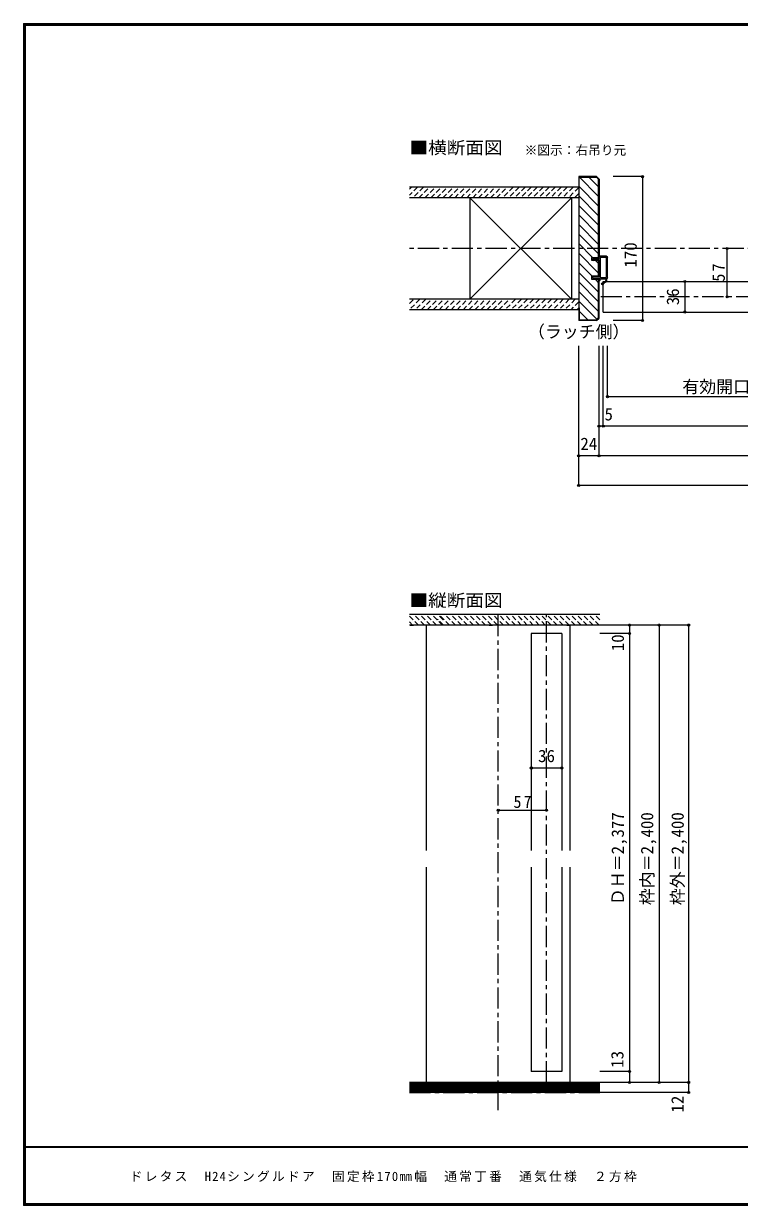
# Model space of a CAD drawing. Units: millimetres at full size, sheet at 1:5. Extents: x -973 to 977, y -718 to 696.
# Drawn here: x -973 to -127, y -701 to 696 of the extents above; entities that cross this region are included whole.
import ezdxf
from ezdxf.enums import TextEntityAlignment as Align

# ---------------------------------------------------------------- set-up
doc = ezdxf.new("R2010")
doc.units = ezdxf.units.MM
doc.header["$LTSCALE"] = 5
doc.header["$PDMODE"] = 32
doc.header["$PDSIZE"] = 2.5
doc.linetypes.add('CHAIN1', pattern=[8, 5, -1, 1, -1])
doc.linetypes.add('DASHED1', pattern=[1.8, 1.2, -0.6])
for name, color, linetype in [('0-0_補助線', 7, 'Continuous'), ('0-1_通り芯', 4, 'CHAIN1'), ('0-3_仕上げ', 7, 'Continuous'), ('0-4_枠', 3, 'Continuous'), ('0-6_扉', 6, 'Continuous'), ('0-A_文字', 3, 'Continuous'), ('0-B_寸法', 4, 'Continuous'), ('0-C_ハッチ', 4, 'DASHED1'), ('F-1_枠', 6, 'Continuous'), ('F-A_文字', 7, 'Continuous')]:
    doc.layers.add(name, color=color, linetype=linetype)
doc.styles.add('ＭＳ ゴシック', font='')
doc.styles.get('ＭＳ ゴシック').set_extended_font_data('MS Gothic')

# ---------------------------------------------------------------- blocks, each defined once
blk = doc.blocks.new('2')
at = {"layer": '0-0_補助線'}
for p, q in [((-9.846, -9.622), (-9.846, 15.078)), ((-8.846, 16.078), (0.354, 16.078)), ((-8.846, 15.878), (0.637, 15.878)), ((-8.446, 14.378), (-8.446, -8.922)), ((-8.146, 14.678), (-1.546, 14.678)), ((-1.246, 14.378), (-1.246, -8.922)), ((0.154, 11.653), (2.154, 11.653)), ((0.154, 11.653), (0.154, -8.497)), ((2.154, 10.953), (2.154, 11.653)), ((3.154, 11.653), (2.512, 10.83)), ((3.154, 11.653), (6.154, 11.653)), ((4.154, 13.753), (4.154, 13.053)), ((5.154, 13.053), (4.512, 13.876)), ((7.154, 13.053), (5.154, 13.053)), ((6.154, 10.953), (6.154, 11.653)), ((7.558, 12.258), (6.516, 10.835)), ((-1.48, -10.622), (-8.846, -10.622)), ((-1.546, -9.222), (-8.146, -9.222)), ((-1.189, -10.85), (-0.732, -12.694)), ((0.354, -12.922), (-0.441, -12.922)), ((0.154, -8.497), (2.154, -8.497)), ((4.154, -9.897), (0.154, -9.897)), ((0.154, -9.897), (0.154, -10.622)), ((0.154, -10.622), (0.645, -12.548)), ((2.154, -7.797), (2.154, -8.497)), ((3.154, -8.497), (2.512, -7.674)), ((3.154, -8.497), (6.154, -8.497)), ((4.154, -10.597), (4.154, -9.897)), ((5.154, -9.897), (4.512, -10.72)), ((7.154, -9.897), (5.154, -9.897)), ((6.154, -7.797), (6.154, -8.497)), ((7.558, -9.101), (6.516, -7.679))]:
    blk.add_line(p, q, dxfattribs=at)
for points in [[(-9.646, 15.078), (-9.646, -9.622), (-9.846, -9.622)], [(4.154, 13.053), (0.154, 13.053), (0.649, 15.723)]]:
    blk.add_lwpolyline(points, dxfattribs=at)
for centre, radius, start, end in [((-8.846, 15.078), 1, 90, 180), ((-8.846, 15.078), 0.8, 90, 180), ((-8.146, 14.378), 0.3, 90, 180), ((-1.546, 14.378), 0.3, 0, 90), ((0.354, 15.778), 0.3, 349.49875, 90), ((2.354, 10.953), 0.2, 180, 322.03043), ((4.354, 13.753), 0.2, 37.96957, 180), ((6.354, 10.953), 0.2, 180, 323.78053), ((7.154, 12.553), 0.5, 323.78053, 90), ((-8.846, -9.622), 1, 180, 270), ((-2.846, -10.72), 6, 179.06153, 259.29815), ((-8.146, -8.922), 0.3, 180, 270), ((-2.846, -10.72), 5.3, 178.93757, 259.29815), ((-1.546, -8.922), 0.3, 270, 0), ((-1.48, -10.922), 0.3, 13.9282, 90), ((-0.441, -12.622), 0.3, 193.9282, 270), ((0.354, -12.622), 0.3, 270, 14.29438), ((2.354, -7.797), 0.2, 37.96957, 180), ((4.354, -10.597), 0.2, 180, 322.03043), ((6.354, -7.797), 0.2, 36.21947, 180), ((7.154, -9.397), 0.5, 270, 36.21947), ((-3.896, -16.272), 0.35, 259.29815, 79.29815)]:
    blk.add_arc(centre, radius, start, end, dxfattribs=at)
blk.add_point((-3.896, -16.622), dxfattribs=at)

msp = doc.modelspace()

# ---------------------------------------------------------------- linework, layer by layer
at = {"layer": '0-1_通り芯'}
for p, q in [((517.653, 430), (-517.347, 430)), ((293.653, 373), (-293.347, 373)), ((-412.347, -588.252), (-412.347, -2.5)), ((-355.347, -555.5), (-355.347, -2.5)), ((-517.347, -567.5), (-292.347, -567.5))]:
    msp.add_line(p, q, dxfattribs=at)
at = {"layer": '0-3_仕上げ', "color": 2}
for p, q in [((-317.347, 502.5), (-517.347, 502.5)), ((-317.347, 490), (-517.347, 490)), ((-317.347, 370), (-517.347, 370)), ((-317.347, 357.5), (-517.347, 357.5)), ((-292.347, -555.5), (-517.347, -555.5)), ((-292.347, -567.5), (-517.347, -567.5))]:
    msp.add_line(p, q, dxfattribs=at)
at = {"layer": '0-3_仕上げ', "color": 3}
for p, q in [((-445.847, 490), (-445.847, 370)), ((-325.847, 490), (-325.847, 370))]:
    msp.add_line(p, q, dxfattribs=at)
at = {"layer": '0-3_仕上げ'}
for p, q in [((-325.847, 370), (-445.847, 490)), ((-445.847, 370), (-325.847, 490)), ((-292.347, -557), (-517.347, -557)), ((-292.347, -558.5), (-517.347, -558.5)), ((-292.347, -560), (-517.347, -560)), ((-292.347, -561.5), (-517.347, -561.5)), ((-292.347, -563), (-517.347, -563)), ((-292.347, -564.5), (-517.347, -564.5)), ((-292.347, -566), (-517.347, -566))]:
    msp.add_line(p, q, dxfattribs=at)
at = {"layer": '0-4_枠'}
for p, q in [((-317.347, 515), (-317.347, 345)), ((-296.175, 515), (-317.347, 515)), ((-296.383, 514.5), (-293.847, 511.964)), ((-296.175, 515), (-293.347, 512.172)), ((-293.847, 419.5), (-293.847, 511.964)), ((-293.347, 512.172), (-293.347, 419.5)), ((-316.847, 500), (-317.347, 500)), ((-293.347, 415.8), (-301.847, 415.8)), ((-293.847, 397.2), (-293.847, 415.8)), ((-293.347, 397.2), (-293.347, 415.8)), ((-301.847, 393.5), (-301.847, 397.2)), ((-293.347, 397.2), (-301.847, 397.2)), ((-293.347, 393.5), (-301.847, 393.5)), ((-293.847, 348.036), (-293.847, 393.5)), ((-293.347, 347.828), (-293.347, 393.5)), ((-316.847, 360), (-317.347, 360)), ((-316.847, 360), (-316.847, 345.5)), ((-296.175, 345), (-317.347, 345)), ((-296.382, 345.5), (-316.847, 345.5)), ((-296.382, 345.5), (-293.847, 348.036)), ((-296.175, 345), (-293.347, 347.828))]:
    msp.add_line(p, q, dxfattribs=at)
at = {"layer": '0-4_枠', "color": 4}
for p, q in [((-497.347, -281.25), (-497.347, -15)), ((-327.347, -281.25), (-327.347, -15)), ((-497.347, -555.5), (-497.347, -301.25)), ((-327.347, -555.5), (-327.347, -301.25))]:
    msp.add_line(p, q, dxfattribs=at)
at = {"layer": '0-4_枠'}
for points in [[(-316.847, 500), (-316.847, 514.5), (-296.383, 514.5)], [(-301.847, 415.8), (-301.847, 419.5), (-293.347, 419.5)]]:
    msp.add_lwpolyline(points, dxfattribs=at)
at = {"layer": '0-6_扉'}
for p, q in [((-288.347, 391), (-8.347, 391)), ((-288.347, 355), (-288.347, 391)), ((-288.347, 355), (-8.347, 355)), ((-373.347, -25), (-373.347, -281.25)), ((-337.347, -25), (-337.347, -281.25)), ((-373.347, -301.25), (-373.347, -542.5)), ((-337.347, -301.25), (-337.347, -542.5)), ((-337.347, -542.5), (-373.347, -542.5))]:
    msp.add_line(p, q, dxfattribs=at)
at = {"layer": '0-B_寸法'}
for p, q in [((-241.925, 515), (-276.447, 515)), ((-241.925, 515), (-241.925, 345)), ((-141.925, 373), (-141.925, 430)), ((-191.925, 391), (-191.925, 355)), ((-241.925, 345), (-276.447, 345)), ((-317.347, 150), (-317.347, 315)), ((-293.347, 185), (-293.347, 315)), ((-288.347, 220), (-288.347, 315)), ((-283.347, 255), (-283.347, 315)), ((-283.347, 255), (233.658, 255)), ((293.653, 220), (-293.347, 220)), ((317.653, 185), (-317.347, 185)), ((317.653, 150), (-317.347, 150)), ((-516.448, -15), (-512.448, -15)), ((-478.347, -15), (-482.347, -15)), ((-423.271, -15), (-419.271, -15)), ((-331.347, -15), (-327.347, -15)), ((-187.49, -15), (-292.347, -15)), ((-257.347, -25), (-292.347, -25)), ((-257.347, -15), (-257.347, -555.5)), ((-222.347, -15), (-257.347, -15)), ((-222.347, -15), (-222.347, -555.5)), ((-187.49, -15), (-187.49, -567.5)), ((-373.347, -183.881), (-337.347, -183.881)), ((-412.347, -233.881), (-355.347, -233.881)), ((-257.347, -542.5), (-292.347, -542.5)), ((-187.49, -555.5), (-292.347, -555.5)), ((-187.49, -567.5), (-292.347, -567.5))]:
    msp.add_line(p, q, dxfattribs=at)
at = {"layer": '0-B_寸法', "color": 2}
for p, q in [((-292.347, -2.5), (-517.347, -2.5)), ((-292.347, -15), (-517.347, -15))]:
    msp.add_line(p, q, dxfattribs=at)
at = {"layer": '0-B_寸法', "linetype": 'DASHED1'}
for p, q in [((-506.631, -15), (-517.347, -4.284)), ((-513.702, -15), (-517.347, -11.355)), ((-499.56, -15), (-512.06, -2.5)), ((-492.489, -15), (-504.989, -2.5)), ((-485.418, -15), (-497.918, -2.5)), ((-478.347, -15), (-490.847, -2.5)), ((-477.094, -15), (-484.271, -7.823)), ((-477.448, -8.828), (-483.776, -2.5)), ((-470.023, -15), (-482.523, -2.5)), ((-462.952, -15), (-475.452, -2.5)), ((-455.881, -15), (-468.381, -2.5)), ((-448.81, -15), (-461.31, -2.5)), ((-441.739, -15), (-454.239, -2.5)), ((-434.668, -15), (-447.168, -2.5)), ((-427.596, -15), (-440.096, -2.5)), ((-420.525, -15), (-433.025, -2.5)), ((-413.454, -15), (-425.954, -2.5)), ((-406.383, -15), (-418.883, -2.5)), ((-399.312, -15), (-411.812, -2.5)), ((-392.241, -15), (-404.741, -2.5)), ((-385.17, -15), (-397.67, -2.5)), ((-385.17, -15), (-392.347, -7.823)), ((-378.099, -15), (-390.599, -2.5)), ((-384.271, -8.828), (-390.599, -2.5)), ((-371.028, -15), (-383.528, -2.5)), ((-363.957, -15), (-376.457, -2.5)), ((-356.886, -15), (-369.386, -2.5)), ((-349.815, -15), (-362.315, -2.5)), ((-342.744, -15), (-355.244, -2.5)), ((-335.673, -15), (-348.173, -2.5)), ((-328.601, -15), (-341.101, -2.5)), ((-321.53, -15), (-334.03, -2.5)), ((-314.459, -15), (-326.959, -2.5)), ((-307.388, -15), (-319.888, -2.5)), ((-300.317, -15), (-312.817, -2.5)), ((-293.246, -15), (-305.746, -2.5)), ((-292.347, -8.828), (-298.675, -2.5)), ((-484.165, -15), (-484.271, -14.894)), ((-392.241, -15), (-392.347, -14.894))]:
    msp.add_line(p, q, dxfattribs=at)
at = {"layer": '0-B_寸法', "color": 6}
msp.add_line((-337.347, -25), (-373.347, -25), dxfattribs=at)
at = {"layer": '0-B_寸法', "color": 7}
for p in [(-241.925, 515), (-141.925, 430), (-191.925, 391), (-141.925, 373), (-191.925, 355), (-241.925, 345), (-283.347, 255), (-293.347, 220), (-288.347, 220), (-317.347, 185), (-293.347, 185), (-317.347, 150), (-257.347, -15), (-222.347, -15), (-187.49, -15), (-257.347, -25), (-373.347, -183.881), (-337.347, -183.881), (-412.347, -233.881), (-355.347, -233.881), (-257.347, -542.5), (-257.347, -555.5), (-222.347, -555.5), (-187.49, -555.5), (-187.49, -567.5)]:
    msp.add_point(p, dxfattribs=at)
at = {"layer": '0-C_ハッチ', "linetype": 'Continuous'}
for p, q in [((-317.347, 514.98), (-293.847, 491.48)), ((-316.847, 503.167), (-293.847, 480.166)), ((-305.553, 514.5), (-293.847, 502.794)), ((-317.347, 492.353), (-293.847, 468.853)), ((-317.347, 481.039), (-293.847, 457.539)), ((-317.347, 469.725), (-293.847, 446.225)), ((-317.347, 458.412), (-293.847, 434.912)), ((-317.347, 447.098), (-293.847, 423.598)), ((-317.347, 435.784), (-301.063, 419.5)), ((-317.347, 424.47), (-293.847, 400.97)), ((-317.347, 413.157), (-301.39, 397.2)), ((-297.363, 415.8), (-293.847, 412.284)), ((-317.347, 401.843), (-293.847, 378.343)), ((-297.69, 393.5), (-293.847, 389.657)), ((-317.347, 390.529), (-293.847, 367.029)), ((-317.347, 379.216), (-293.847, 355.716)), ((-317.347, 367.902), (-295.664, 346.219)), ((-316.847, 356.088), (-306.259, 345.5))]:
    msp.add_line(p, q, dxfattribs=at)
at = {"layer": '0-C_ハッチ'}
for p, q in [((-517.347, 500.168), (-515.015, 502.5)), ((-507.944, 502.5), (-517.347, 493.097)), ((-500.873, 502.5), (-513.373, 490)), ((-506.302, 490), (-493.802, 502.5)), ((-499.231, 490), (-486.731, 502.5)), ((-492.16, 490), (-479.66, 502.5)), ((-485.089, 490), (-472.589, 502.5)), ((-478.018, 490), (-465.518, 502.5)), ((-470.947, 490), (-458.447, 502.5)), ((-463.876, 490), (-451.376, 502.5)), ((-456.805, 490), (-444.305, 502.5)), ((-449.734, 490), (-437.234, 502.5)), ((-442.662, 490), (-430.162, 502.5)), ((-435.591, 490), (-423.091, 502.5)), ((-428.52, 490), (-416.02, 502.5)), ((-421.449, 490), (-408.949, 502.5)), ((-414.378, 490), (-401.878, 502.5)), ((-394.807, 502.5), (-407.307, 490)), ((-387.736, 502.5), (-400.236, 490)), ((-380.665, 502.5), (-393.165, 490)), ((-373.594, 502.5), (-386.094, 490)), ((-366.523, 502.5), (-379.023, 490)), ((-359.452, 502.5), (-371.952, 490)), ((-352.381, 502.5), (-364.881, 490)), ((-345.31, 502.5), (-357.81, 490)), ((-338.239, 502.5), (-350.739, 490)), ((-331.168, 502.5), (-343.668, 490)), ((-324.096, 502.5), (-336.596, 490)), ((-317.347, 502.178), (-329.525, 490)), ((-317.347, 495.107), (-322.454, 490)), ((-517.347, 364.96), (-512.307, 370)), ((-505.236, 370), (-517.347, 357.889)), ((-498.165, 370), (-510.665, 357.5)), ((-503.594, 357.5), (-491.094, 370)), ((-496.523, 357.5), (-484.023, 370)), ((-489.452, 357.5), (-476.952, 370)), ((-482.381, 357.5), (-469.881, 370)), ((-475.31, 357.5), (-462.81, 370)), ((-468.239, 357.5), (-455.739, 370)), ((-461.168, 357.5), (-448.668, 370)), ((-454.096, 357.5), (-441.596, 370)), ((-447.025, 357.5), (-434.525, 370)), ((-439.954, 357.5), (-427.454, 370)), ((-432.883, 357.5), (-420.383, 370)), ((-425.812, 357.5), (-413.312, 370)), ((-418.741, 357.5), (-406.241, 370)), ((-411.67, 357.5), (-399.17, 370)), ((-392.099, 370), (-404.599, 357.5)), ((-385.028, 370), (-397.528, 357.5)), ((-377.957, 370), (-390.457, 357.5)), ((-370.886, 370), (-383.386, 357.5)), ((-363.815, 370), (-376.315, 357.5)), ((-356.744, 370), (-369.244, 357.5)), ((-349.673, 370), (-362.173, 357.5)), ((-342.601, 370), (-355.101, 357.5)), ((-335.53, 370), (-348.03, 357.5)), ((-328.459, 370), (-340.959, 357.5)), ((-321.388, 370), (-333.888, 357.5)), ((-317.347, 366.97), (-326.817, 357.5)), ((-317.347, 359.899), (-319.746, 357.5))]:
    msp.add_line(p, q, dxfattribs=at)
at = {"layer": 'F-1_枠'}
for p, q in [((-973.347, 695.833), (-973.347, -700.833)), ((-973.347, 695.833), (976.653, 695.833)), ((-973.347, 695), (976.653, 695)), ((-973.347, 694.167), (976.653, 694.167)), ((-972.514, 695.833), (-972.514, -700.833)), ((-971.68, 695.833), (-971.68, -700.833)), ((976.653, -631.667), (-973.347, -631.667)), ((976.653, -632.5), (-973.347, -632.5)), ((976.653, -699.167), (-973.347, -699.167)), ((976.653, -700), (-973.347, -700)), ((976.653, -700.833), (-973.347, -700.833))]:
    msp.add_line(p, q, dxfattribs=at)

# ---------------------------------------------------------------- block references
at = {"layer": '0-0_補助線', "xscale": -1}
msp.add_blockref('2', (-293.193, 404.922), dxfattribs=at)

# ---------------------------------------------------------------- texts
at = {"layer": '0-A_文字', "color": 7, "style": 'ＭＳ ゴシック', "width": 1.1}
for s, p in [('■横断面図', (-517.347, 537.5)), ('■縦断面図', (-517.347, 2.5))]:
    msp.add_text(s, height=14.66, dxfattribs=at).set_placement(p, align=Align.BOTTOM_LEFT)
at = {"layer": '0-A_文字', "color": 7, "style": 'ＭＳ ゴシック'}
for s, height, p in [('※図示：右吊り元', 11, (-381.242, 537.5)), ('（ラッチ側）', 14.66, (-377.347, 320))]:
    msp.add_text(s, height=height, dxfattribs=at).set_placement(p, align=Align.BOTTOM_LEFT)
at = {"layer": '0-B_寸法', "color": 7, "style": 'ＭＳ ゴシック'}
for s, p in [('170', (-244.425, 407.5)), ('36', (-194.425, 363)), ('10 ', (-259.51, -45.885)), ('ＤＨ＝2,377', (-259.527, -346)), ('枠内＝2,400', (-224.847, -346)), ('枠外＝2,400', (-188.833, -346)), ('13', (-260.056, -538.245)), ('12', (-188.876, -591.168))]:
    msp.add_text(s, height=14.66, rotation=90, dxfattribs=at).set_placement(p, align=Align.BOTTOM_LEFT)
for s, p in [('有効開口寸法＝730（660）<640>［617］', (-194.847, 255)), ('5', (-286.861, 222.5)), ('24', (-315.347, 187.5)), ('36', (-365.347, -181.381))]:
    msp.add_text(s, height=14.66, dxfattribs=at).set_placement(p, align=Align.BOTTOM_LEFT)
at = {"layer": '0-B_寸法', "color": 7, "insert": (-144.425, 390.875), "char_height": 14.66, "attachment_point": 7, "rotation": 90, "style": 'ＭＳ ゴシック'}
msp.add_mtext('\\T1.27;\\W0.95;57', dxfattribs=at)
at = {"layer": '0-B_寸法', "color": 7, "insert": (-394.472, -231.381), "char_height": 14.66, "attachment_point": 7, "style": 'ＭＳ ゴシック'}
msp.add_mtext('\\T1.27;\\W0.95;57', dxfattribs=at)
at = {"layer": 'F-A_文字', "insert": (-847.938, -673.333), "char_height": 11, "attachment_point": 7, "style": 'ＭＳ ゴシック'}
msp.add_mtext('\\T1.18;ドレタス\u3000H24シングルドア\u3000固定枠170㎜幅\u3000通常丁番\u3000通気仕様\u3000２方枠', dxfattribs=at)

doc.saveas('drawing.dxf')
